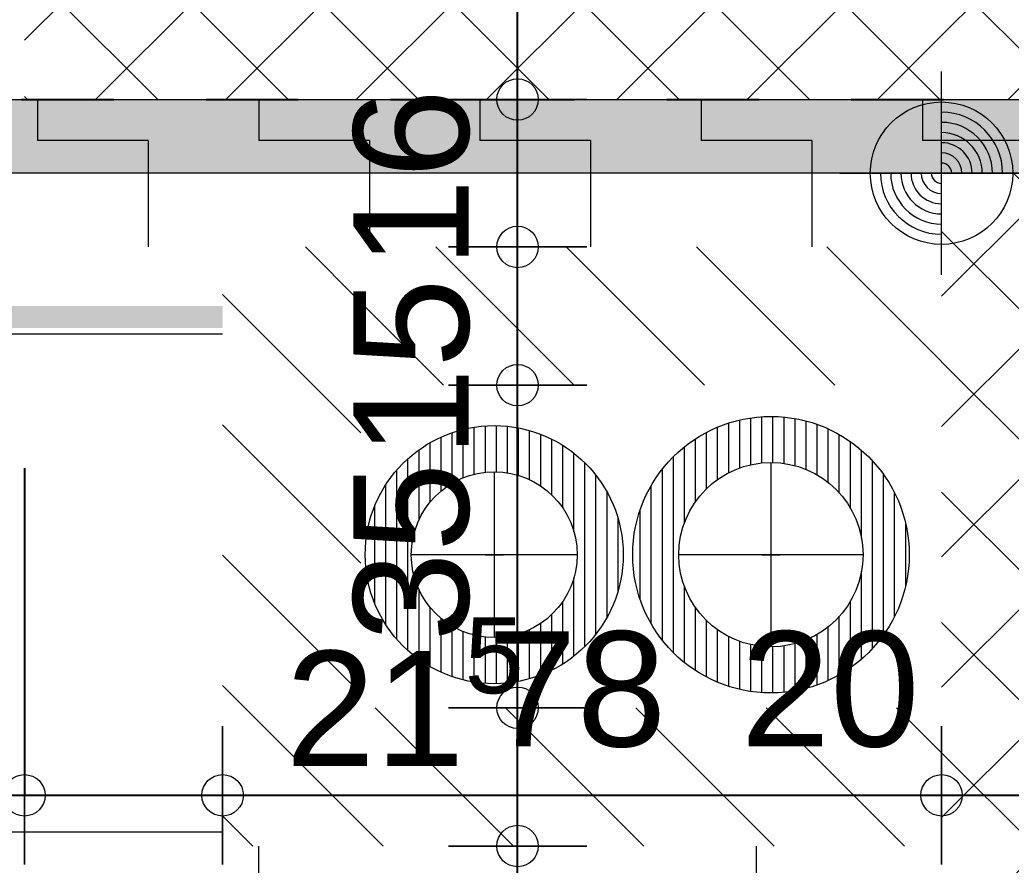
# Model space of a CAD drawing. Header units: metres. Extents: x 2.1 to 55.1, y 135.2 to 164.9.
# Drawn here: x 35.381 to 36.456, y 142.254 to 143.171 of the extents above; entities that cross this region are included whole.
import ezdxf

# ---------------------------------------------------------------- set-up
doc = ezdxf.new("R2010")
doc.units = ezdxf.units.M
doc.header["$PDMODE"] = 65
for name, pattern in [('AUSGEZOGEN', [0]), ('LINIE_23', [0.395, 0.2, -0.065, 0, -0.065, 0, -0.065]), ('PHANTOM', [63.5, 31.75, -6.35, 6.35, -6.35, 6.35, -6.35]), ('RAND', [44.45, 12.7, -6.35, 12.7, -6.35, 0, -6.35]), ('VERDECKT', [9.525, 6.35, -3.175])]:
    doc.linetypes.add(name, pattern=pattern)
for name, color, linetype, lineweight in [('XR$1$Allgemein', 7, 'AUSGEZOGEN', 18), ('XR$1$Ausbau Raeume', 7, 'AUSGEZOGEN', 18), ('XR$1$Bauachsen grob', 7, 'RAND', 13), ('XR$1$Bodenplatte', 7, 'AUSGEZOGEN', 18), ('XR$1$Daemmung', 7, 'AUSGEZOGEN', 18), ('XR$1$Decke', 7, 'AUSGEZOGEN', 35), ('XR$1$Detailmasse', 7, 'AUSGEZOGEN', 13), ('XR$1$Kamin', 7, 'VERDECKT', 13), ('XR$1$Text Koten', 7, 'AUSGEZOGEN', 25), ('XR$1$Wand Beton bewehrt', 7, 'AUSGEZOGEN', 35), ('XR$1$Wand Mauerwerk tragend', 7, 'AUSGEZOGEN', 35), ('XR$1$Werkplan- Ausfuehrungsmasse', 7, 'AUSGEZOGEN', 13)]:
    doc.layers.add(name, color=color, linetype=linetype, lineweight=lineweight)
doc.styles.add('ARIAL', font='ARIAL.TTF')
doc.dimstyles.new('DIMSTYLE_16', dxfattribs={"dimtxt": 0.125, "dimasz": 0.15, "dimexe": 0, "dimexo": 0, "dimgap": 0.0625, "dimtad": 2, "dimdec": 1, "dimlfac": 100, "dimrnd": 0.5, "dimzin": 4, "dimdsep": 46, "dimtxsty": 'ARIAL', "dimblk1": 'ALL_ML_KREIS', "dimblk2": 'ALL_ML_KREIS', "dimsah": 1, "dimcen": 0, "dimclrd": 256, "dimclre": 256, "dimclrt": 256, "dimadec": 0, "dimazin": 0, "dimtfac": 1, "dimtdec": 0, "dimtix": 1, "dimtmove": 2, "dimatfit": 3, "dimfxl": 0, "dimtvp": 1.2, "dimtzin": 0, "dimlwd": 0, "dimlwe": -1, "dimarcsym": 0})
doc.dimstyles.new('DIMSTYLE_24', dxfattribs={"dimtxt": 0.125, "dimasz": 0.15, "dimexe": 0, "dimexo": 0, "dimgap": 0.0625, "dimtad": 2, "dimdec": 3, "dimrnd": 0.005, "dimzin": 4, "dimdsep": 46, "dimtxsty": 'ARIAL', "dimblk1": 'ALL_ML_KREIS', "dimblk2": 'ALL_ML_KREIS', "dimsah": 1, "dimcen": 0, "dimclrd": 256, "dimclre": 256, "dimclrt": 256, "dimadec": 0, "dimazin": 0, "dimtfac": 1, "dimtdec": 0, "dimtix": 1, "dimtmove": 2, "dimatfit": 3, "dimfxl": 0, "dimtzin": 0, "dimlwd": 0, "dimlwe": -1, "dimarcsym": 0})
doc.dimstyles.new('DIMSTYLE_26', dxfattribs={"dimtxt": 0.125, "dimasz": 0.15, "dimexe": 0, "dimexo": 0, "dimgap": 0.0625, "dimtad": 2, "dimdec": 1, "dimlfac": 100, "dimrnd": 0.5, "dimzin": 4, "dimdsep": 46, "dimtxsty": 'ARIAL', "dimblk1": 'ALL_ML_KREIS', "dimblk2": 'ALL_ML_KREIS', "dimsah": 1, "dimcen": 0, "dimclrd": 256, "dimclre": 256, "dimclrt": 256, "dimadec": 0, "dimazin": 0, "dimtfac": 1, "dimtdec": 0, "dimtix": 1, "dimtmove": 2, "dimatfit": 3, "dimfxl": 0, "dimtzin": 0, "dimlwd": 0, "dimlwe": -1, "dimarcsym": 0})
doc.dimstyles.new('DIMSTYLE_9', dxfattribs={"dimtxt": 0.1, "dimasz": 0.15, "dimexe": 0, "dimexo": 0, "dimgap": 0.05, "dimtad": 2, "dimdec": 3, "dimrnd": 0.005, "dimzin": 4, "dimdsep": 46, "dimtxsty": 'ARIAL', "dimblk1": 'ALL_ML_KREIS', "dimblk2": 'ALL_ML_KREIS', "dimsah": 1, "dimcen": 0, "dimclrd": 256, "dimclre": 256, "dimclrt": 256, "dimadec": 0, "dimazin": 0, "dimtfac": 1, "dimtdec": 0, "dimtix": 1, "dimtmove": 2, "dimatfit": 3, "dimfxl": 0, "dimtzin": 0, "dimlwd": 0, "dimlwe": 13, "dimarcsym": 0})
pattern_1 = [(135, (0, 0), (-0.14142136, -0.14142136), []), (135, (-0.07071, -0.07071), (-0.14142136, -0.14142136), [])]
pattern_2 = [(45, (0, 0), (-0.07071068, 0.07071068), []), (135, (0, 0), (-0.07071068, -0.07071068), [])]
pattern_3 = [(180, (-0.24, -0.24), (-0.12, -0.12), [0.12, -0.12]), (270, (-0.24, -0.24), (0.12, -0.12), [0.12, -0.12])]

# ---------------------------------------------------------------- blocks, each defined once
blk = doc.blocks.new('NSY100')
at = {"color": 0, "linetype": 'ByBlock', "lineweight": -2}
for p, q in [((-0.025, 0), (0.025, 0)), ((0, 0.025), (0, -0.025))]:
    blk.add_line(p, q, dxfattribs=at)
blk = doc.blocks.new('MUSTER_0')
at = {"layer": 'XR$1$Kamin', "color": 7, "linetype": 'AUSGEZOGEN', "lineweight": 13, "transparency": 33554687}
for p, q in [((35.85, 142.71), (35.85, 142.723)), ((35.862, 142.71), (35.862, 142.7265)), ((35.874, 142.71), (35.874, 142.7289)), ((35.886, 142.71), (35.886, 142.7303)), ((35.898, 142.71), (35.898, 142.7306)), ((35.91, 142.71), (35.91, 142.7299)), ((35.922, 142.71), (35.922, 142.7282)), ((35.934, 142.71), (35.934, 142.7253)), ((35.826, 142.71), (35.826, 142.7121)), ((35.838, 142.71), (35.838, 142.7182)), ((35.946, 142.71), (35.946, 142.7213)), ((35.958, 142.71), (35.958, 142.716)), ((35.814, 142.68), (35.814, 142.7043)), ((35.826, 142.68), (35.826, 142.7099)), ((35.838, 142.68), (35.838, 142.7099)), ((35.85, 142.68), (35.85, 142.7099)), ((35.862, 142.68), (35.862, 142.7099)), ((35.874, 142.68), (35.874, 142.7099)), ((35.886, 142.6801), (35.886, 142.7099)), ((35.898, 142.6806), (35.898, 142.7099)), ((35.91, 142.68), (35.91, 142.7099)), ((35.922, 142.68), (35.922, 142.7099)), ((35.934, 142.68), (35.934, 142.7099)), ((35.946, 142.68), (35.946, 142.7099)), ((35.958, 142.68), (35.958, 142.7099)), ((35.97, 142.68), (35.97, 142.7093)), ((35.982, 142.68), (35.982, 142.7008)), ((35.802, 142.68), (35.802, 142.6947)), ((35.994, 142.68), (35.994, 142.6902)), ((35.79, 142.68), (35.79, 142.6825)), ((35.79, 142.65), (35.79, 142.6799)), ((35.802, 142.65), (35.802, 142.6799)), ((35.814, 142.65), (35.814, 142.6799)), ((35.826, 142.65), (35.826, 142.6799)), ((35.838, 142.6597), (35.838, 142.6799)), ((35.85, 142.6683), (35.85, 142.6799)), ((35.862, 142.6741), (35.862, 142.6799)), ((35.874, 142.678), (35.874, 142.6799)), ((35.91, 142.6796), (35.91, 142.6799)), ((35.922, 142.6768), (35.922, 142.6799)), ((35.934, 142.6721), (35.934, 142.6799)), ((35.946, 142.6652), (35.946, 142.6799)), ((35.958, 142.6556), (35.958, 142.6799)), ((35.778, 142.65), (35.778, 142.6664)), ((35.778, 142.62), (35.778, 142.6499)), ((35.79, 142.62), (35.79, 142.6499)), ((35.802, 142.62), (35.802, 142.6499)), ((35.814, 142.6284), (35.814, 142.6499)), ((35.826, 142.6477), (35.826, 142.6499)), ((35.97, 142.6414), (35.97, 142.6499)), ((35.982, 142.62), (35.982, 142.6499)), ((35.994, 142.62), (35.994, 142.6499)), ((36.006, 142.62), (36.006, 142.6499)), ((36.018, 142.62), (36.018, 142.6499)), ((35.766, 142.62), (35.766, 142.6432)), ((36.03, 142.62), (36.03, 142.6301)), ((35.766, 142.59), (35.766, 142.6199)), ((35.778, 142.59), (35.778, 142.6199)), ((35.79, 142.59), (35.79, 142.6199)), ((35.802, 142.59), (35.802, 142.6199)), ((35.982, 142.6156), (35.982, 142.6199)), ((35.994, 142.59), (35.994, 142.6199)), ((36.006, 142.59), (36.006, 142.6199)), ((36.018, 142.59), (36.018, 142.6199)), ((36.03, 142.59), (36.03, 142.6199)), ((35.766, 142.56), (35.766, 142.5899)), ((35.778, 142.56), (35.778, 142.5899)), ((35.79, 142.56), (35.79, 142.5899)), ((35.802, 142.56), (35.802, 142.5899)), ((35.994, 142.56), (35.994, 142.5899)), ((36.006, 142.56), (36.006, 142.5899)), ((36.018, 142.56), (36.018, 142.5899)), ((36.03, 142.56), (36.03, 142.5899)), ((35.982, 142.56), (35.982, 142.566)), ((35.766, 142.5383), (35.766, 142.5599)), ((35.778, 142.53), (35.778, 142.5599)), ((35.79, 142.53), (35.79, 142.5599)), ((35.802, 142.53), (35.802, 142.5599)), ((35.814, 142.53), (35.814, 142.5532)), ((35.982, 142.53), (35.982, 142.5599)), ((35.994, 142.53), (35.994, 142.5599)), ((36.006, 142.53), (36.006, 142.5599)), ((36.018, 142.53), (36.018, 142.5599)), ((36.03, 142.5515), (36.03, 142.5599)), ((35.97, 142.53), (35.97, 142.5402)), ((35.778, 142.5152), (35.778, 142.5299)), ((35.79, 142.5), (35.79, 142.5299)), ((35.802, 142.5), (35.802, 142.5299)), ((35.814, 142.5), (35.814, 142.5299)), ((35.826, 142.53), (35.826, 142.5339)), ((35.826, 142.5), (35.826, 142.5299)), ((35.97, 142.5), (35.97, 142.5299)), ((35.982, 142.5), (35.982, 142.5299)), ((35.994, 142.5), (35.994, 142.5299)), ((36.006, 142.5047), (36.006, 142.5299)), ((36.018, 142.523), (36.018, 142.5299)), ((35.838, 142.5), (35.838, 142.5219)), ((35.958, 142.5), (35.958, 142.5259)), ((35.85, 142.5), (35.85, 142.5133)), ((35.862, 142.5), (35.862, 142.5074)), ((35.934, 142.5), (35.934, 142.5095)), ((35.946, 142.5), (35.946, 142.5164)), ((35.79, 142.499), (35.79, 142.4999)), ((35.802, 142.4869), (35.802, 142.4999)), ((35.814, 142.4772), (35.814, 142.4999)), ((35.826, 142.47), (35.826, 142.4999)), ((35.838, 142.47), (35.838, 142.4999)), ((35.85, 142.47), (35.85, 142.4999)), ((35.862, 142.47), (35.862, 142.4999)), ((35.874, 142.5), (35.874, 142.5036)), ((35.874, 142.47), (35.874, 142.4999)), ((35.886, 142.5), (35.886, 142.5014)), ((35.886, 142.47), (35.886, 142.4999)), ((35.898, 142.5), (35.898, 142.5009)), ((35.898, 142.47), (35.898, 142.4999)), ((35.91, 142.5), (35.91, 142.502)), ((35.91, 142.47), (35.91, 142.4999)), ((35.922, 142.5), (35.922, 142.5048)), ((35.922, 142.47), (35.922, 142.4999)), ((35.934, 142.47), (35.934, 142.4999)), ((35.946, 142.47), (35.946, 142.4999)), ((35.958, 142.47), (35.958, 142.4999)), ((35.97, 142.4723), (35.97, 142.4999)), ((35.982, 142.4808), (35.982, 142.4999)), ((35.994, 142.4914), (35.994, 142.4999)), ((35.826, 142.4695), (35.826, 142.4699)), ((35.838, 142.4633), (35.838, 142.4699)), ((35.85, 142.4586), (35.85, 142.4699)), ((35.862, 142.455), (35.862, 142.4699)), ((35.874, 142.4526), (35.874, 142.4699)), ((35.886, 142.4513), (35.886, 142.4699)), ((35.898, 142.451), (35.898, 142.4699)), ((35.91, 142.4517), (35.91, 142.4699)), ((35.922, 142.4534), (35.922, 142.4699)), ((35.934, 142.4562), (35.934, 142.4699)), ((35.946, 142.4602), (35.946, 142.4699)), ((35.958, 142.4655), (35.958, 142.4699))]:
    blk.add_line(p, q, dxfattribs=at)
for points in [[(35.97, 142.65), (35.97, 142.6548), (35.97, 142.6548), (35.97, 142.6799)], [(35.982, 142.65), (35.982, 142.6546), (35.982, 142.6546), (35.982, 142.6799)], [(35.994, 142.65), (35.994, 142.6544), (35.994, 142.6544), (35.994, 142.6799)], [(36.006, 142.65), (36.006, 142.6543), (36.006, 142.6543), (36.006, 142.6769)], [(36.018, 142.65), (36.018, 142.6541), (36.018, 142.6541), (36.018, 142.6585)]]:
    blk.add_lwpolyline(points, dxfattribs=at)
blk = doc.blocks.new('MUSTER_1')
at = {"layer": 'XR$1$Kamin', "color": 7, "linetype": 'AUSGEZOGEN', "lineweight": 13, "transparency": 33554687}
for p, q in [((36.15, 142.71), (36.15, 142.7334)), ((36.162, 142.71), (36.162, 142.7367)), ((36.174, 142.71), (36.174, 142.7391)), ((36.186, 142.74), (36.186, 142.7404)), ((36.186, 142.71), (36.186, 142.7399)), ((36.198, 142.74), (36.198, 142.7406)), ((36.198, 142.71), (36.198, 142.7399)), ((36.21, 142.71), (36.21, 142.7399)), ((36.222, 142.71), (36.222, 142.7384)), ((36.234, 142.71), (36.234, 142.7357)), ((36.126, 142.71), (36.126, 142.7235)), ((36.138, 142.71), (36.138, 142.7291)), ((36.246, 142.71), (36.246, 142.7319)), ((36.258, 142.71), (36.258, 142.727)), ((36.114, 142.71), (36.114, 142.7163)), ((36.27, 142.71), (36.27, 142.721)), ((36.282, 142.71), (36.282, 142.7134)), ((36.102, 142.68), (36.102, 142.7076)), ((36.114, 142.68), (36.114, 142.7099)), ((36.126, 142.68), (36.126, 142.7099)), ((36.138, 142.68), (36.138, 142.7099)), ((36.15, 142.68), (36.15, 142.7099)), ((36.162, 142.6847), (36.162, 142.7099)), ((36.174, 142.6881), (36.174, 142.7099)), ((36.186, 142.6901), (36.186, 142.7099)), ((36.198, 142.6905), (36.198, 142.7099)), ((36.21, 142.6896), (36.21, 142.7099)), ((36.222, 142.6871), (36.222, 142.7099)), ((36.234, 142.6831), (36.234, 142.7099)), ((36.246, 142.68), (36.246, 142.7099)), ((36.258, 142.68), (36.258, 142.7099)), ((36.27, 142.68), (36.27, 142.7099)), ((36.282, 142.68), (36.282, 142.7099)), ((36.294, 142.68), (36.294, 142.7041)), ((36.09, 142.68), (36.09, 142.6968)), ((36.306, 142.68), (36.306, 142.6924)), ((36.078, 142.68), (36.078, 142.6834)), ((36.078, 142.65), (36.078, 142.6799)), ((36.09, 142.65), (36.09, 142.6799)), ((36.102, 142.65), (36.102, 142.6799)), ((36.114, 142.65), (36.114, 142.6799)), ((36.126, 142.6621), (36.126, 142.6799)), ((36.138, 142.6721), (36.138, 142.6799)), ((36.15, 142.6794), (36.15, 142.6799)), ((36.246, 142.6771), (36.246, 142.6799)), ((36.258, 142.6689), (36.258, 142.6799)), ((36.27, 142.6575), (36.27, 142.6799)), ((36.282, 142.65), (36.282, 142.6799)), ((36.294, 142.65), (36.294, 142.6799)), ((36.306, 142.65), (36.306, 142.6799)), ((36.318, 142.65), (36.318, 142.6775)), ((36.066, 142.65), (36.066, 142.6657)), ((36.33, 142.65), (36.33, 142.6575)), ((36.066, 142.62), (36.066, 142.6499)), ((36.078, 142.62), (36.078, 142.6499)), ((36.09, 142.62), (36.09, 142.6499)), ((36.102, 142.6251), (36.102, 142.6499)), ((36.114, 142.6482), (36.114, 142.6499)), ((36.282, 142.6415), (36.282, 142.6499)), ((36.294, 142.62), (36.294, 142.6499)), ((36.306, 142.62), (36.306, 142.6499)), ((36.318, 142.62), (36.318, 142.6499)), ((36.33, 142.62), (36.33, 142.6499)), ((36.054, 142.62), (36.054, 142.6395)), ((36.054, 142.59), (36.054, 142.6199)), ((36.066, 142.59), (36.066, 142.6199)), ((36.078, 142.59), (36.078, 142.6199)), ((36.09, 142.59), (36.09, 142.6199)), ((36.294, 142.6087), (36.294, 142.6199)), ((36.306, 142.59), (36.306, 142.6199)), ((36.318, 142.59), (36.318, 142.6199)), ((36.33, 142.59), (36.33, 142.6199)), ((36.342, 142.62), (36.342, 142.6242)), ((36.342, 142.59), (36.342, 142.6199)), ((36.054, 142.56), (36.054, 142.5899)), ((36.066, 142.56), (36.066, 142.5899)), ((36.078, 142.56), (36.078, 142.5899)), ((36.09, 142.56), (36.09, 142.5899)), ((36.306, 142.56), (36.306, 142.5899)), ((36.318, 142.56), (36.318, 142.5899)), ((36.33, 142.56), (36.33, 142.5899)), ((36.342, 142.56), (36.342, 142.5899)), ((36.294, 142.56), (36.294, 142.5728)), ((36.054, 142.5421), (36.054, 142.5599)), ((36.066, 142.53), (36.066, 142.5599)), ((36.078, 142.53), (36.078, 142.5599)), ((36.09, 142.53), (36.09, 142.5599)), ((36.102, 142.53), (36.102, 142.5565)), ((36.294, 142.53), (36.294, 142.5599)), ((36.306, 142.53), (36.306, 142.5599)), ((36.318, 142.53), (36.318, 142.5599)), ((36.33, 142.53), (36.33, 142.5599)), ((36.342, 142.5574), (36.342, 142.5599)), ((36.282, 142.53), (36.282, 142.5401)), ((36.066, 142.5159), (36.066, 142.5299)), ((36.078, 142.5), (36.078, 142.5299)), ((36.09, 142.5), (36.09, 142.5299)), ((36.102, 142.5), (36.102, 142.5299)), ((36.114, 142.53), (36.114, 142.5334)), ((36.114, 142.5), (36.114, 142.5299)), ((36.282, 142.5), (36.282, 142.5299)), ((36.294, 142.5), (36.294, 142.5299)), ((36.306, 142.5), (36.306, 142.5299)), ((36.318, 142.5041), (36.318, 142.5299)), ((36.33, 142.5241), (36.33, 142.5299)), ((36.126, 142.5), (36.126, 142.5195)), ((36.27, 142.5), (36.27, 142.524)), ((36.138, 142.5), (36.138, 142.5095)), ((36.258, 142.5), (36.258, 142.5127)), ((36.078, 142.4981), (36.078, 142.4999)), ((36.09, 142.4847), (36.09, 142.4999)), ((36.102, 142.474), (36.102, 142.4999)), ((36.114, 142.47), (36.114, 142.4999)), ((36.126, 142.47), (36.126, 142.4999)), ((36.138, 142.47), (36.138, 142.4999)), ((36.15, 142.5), (36.15, 142.5021)), ((36.15, 142.47), (36.15, 142.4999)), ((36.162, 142.47), (36.162, 142.4969)), ((36.234, 142.47), (36.234, 142.4985)), ((36.246, 142.5), (36.246, 142.5044)), ((36.246, 142.47), (36.246, 142.4999)), ((36.258, 142.47), (36.258, 142.4999)), ((36.27, 142.47), (36.27, 142.4999)), ((36.282, 142.47), (36.282, 142.4999)), ((36.294, 142.4775), (36.294, 142.4999)), ((36.306, 142.4891), (36.306, 142.4999)), ((36.174, 142.47), (36.174, 142.4934)), ((36.186, 142.47), (36.186, 142.4915)), ((36.198, 142.47), (36.198, 142.491)), ((36.21, 142.47), (36.21, 142.492)), ((36.222, 142.47), (36.222, 142.4944)), ((36.114, 142.4652), (36.114, 142.4699)), ((36.126, 142.4581), (36.126, 142.4699)), ((36.138, 142.4525), (36.138, 142.4699)), ((36.15, 142.4482), (36.15, 142.4699)), ((36.162, 142.4449), (36.162, 142.4699)), ((36.174, 142.4425), (36.174, 142.4699)), ((36.186, 142.4412), (36.186, 142.4699)), ((36.198, 142.441), (36.198, 142.4699)), ((36.21, 142.4417), (36.21, 142.4699)), ((36.222, 142.4432), (36.222, 142.4699)), ((36.234, 142.4458), (36.234, 142.4699)), ((36.246, 142.4496), (36.246, 142.4699)), ((36.258, 142.4545), (36.258, 142.4699)), ((36.27, 142.4606), (36.27, 142.4699)), ((36.282, 142.4681), (36.282, 142.4699))]:
    blk.add_line(p, q, dxfattribs=at)
blk = doc.blocks.new('NSY154')
at = {"color": 0, "linetype": 'ByBlock', "lineweight": -2}
for p, q in [((0, -0.0375), (0, 0.0375)), ((0, -0.02625), (0, 0.02625)), ((-0.0375, 0), (0.0375, 0)), ((-0.02621, 0), (0.02625, 0))]:
    blk.add_line(p, q, dxfattribs=at)
blk.add_circle((0, 0), 0.02625, dxfattribs=at)
for radius, start, end in [(0.0225, 0, 90), (0.01875, 0, 90), (0.015, 0, 90), (0.01125, 0, 90), (0.0075, 0, 90), (0.00375, 0, 90), (0.0225, 180, 270), (0.01875, 180, 270), (0.015, 180, 270), (0.01125, 180, 270), (0.0075, 180, 270), (0.00375, 180, 270)]:
    blk.add_arc((0, 0), radius, start, end, dxfattribs=at)
blk = doc.blocks.new('ALL_ML_KREIS')
at = {"color": 0, "linetype": 'ByBlock', "lineweight": -2}
for p, q in [((0, -0.5), (0, 0.5)), ((-1, 0), (0.5, 0))]:
    blk.add_line(p, q, dxfattribs=at)
blk.add_circle((0, 0), 0.15, dxfattribs=at)
blk = doc.blocks.new('*D44')
at = {"layer": 'DEFPOINTS', "color": 253, "true_color": 0xa0a0a0, "transparency": 33554687}
for p in [(36.3809, 143.0047), (34.6059, 140.9597), (36.3809, 140.9597)]:
    blk.add_point(p, dxfattribs=at)
at = {"layer": 'XR$1$Detailmasse', "color": 253, "lineweight": -2, "true_color": 0xa0a0a0, "transparency": 33554687}
for p, q in [((34.6059, 143.0047), (34.6059, 143.0047)), ((34.6059, 140.9597), (34.6059, 143.0047)), ((34.6059, 140.9597), (34.6059, 140.9597))]:
    blk.add_line(p, q, dxfattribs=at)
at = {"layer": 'XR$1$Detailmasse', "color": 253, "true_color": 0xa0a0a0, "transparency": 33554687, "xscale": 0.15, "yscale": 0.15, "zscale": 0.15}
for p, rotation in [((34.6059, 143.0047), 90), ((34.6059, 140.9597), 270)]:
    blk.add_blockref('ALL_ML_KREIS', p, dxfattribs=dict(at, rotation=rotation))
at = {"layer": 'XR$1$Detailmasse', "color": 253, "true_color": 0xa0a0a0, "transparency": 33554687, "insert": (34.5042, 142.1096), "char_height": 0.1, "width": 0.5, "attachment_point": 5, "rotation": 90, "style": 'ARIAL'}
blk.add_mtext('\\A1;{\\A1;{2.04\\H0.066000;\\S5^ ;}}', dxfattribs=at)
blk = doc.blocks.new('*D122')
at = {"layer": 'DEFPOINTS', "transparency": 33554687}
for p in [(36.3809, 142.2747), (35.9209, 140.7297), (36.3809, 140.7297)]:
    blk.add_point(p, dxfattribs=at)
at = {"layer": 'XR$1$Werkplan- Ausfuehrungsmasse', "lineweight": -2, "transparency": 33554687}
for p, q in [((35.9209, 142.2747), (35.9209, 142.2747)), ((35.9209, 140.7297), (35.9209, 142.2747)), ((35.9209, 140.7297), (35.9209, 140.7297))]:
    blk.add_line(p, q, dxfattribs=at)
at = {"layer": 'XR$1$Werkplan- Ausfuehrungsmasse', "transparency": 33554687, "xscale": 0.15, "yscale": 0.15, "zscale": 0.15}
for p, rotation in [((35.9209, 142.2747), 90), ((35.9209, 140.7297), 270)]:
    blk.add_blockref('ALL_ML_KREIS', p, dxfattribs=dict(at, rotation=rotation))
at = {"layer": 'XR$1$Werkplan- Ausfuehrungsmasse', "transparency": 33554687, "insert": (35.8063, 141.6448), "char_height": 0.125, "width": 0.625, "attachment_point": 5, "rotation": 90, "style": 'ARIAL'}
blk.add_mtext('\\A1;{\\A1;{1.54\\H0.082500;\\S5^ ;}}', dxfattribs=at)
blk = doc.blocks.new('*D123')
at = {"layer": 'DEFPOINTS', "transparency": 33554687}
for p in [(36.3809, 142.4247), (35.9209, 142.2747), (36.3809, 142.2747)]:
    blk.add_point(p, dxfattribs=at)
at = {"layer": 'XR$1$Werkplan- Ausfuehrungsmasse', "lineweight": -2, "transparency": 33554687}
for p, q in [((35.9209, 142.4247), (35.9209, 142.4247)), ((35.9209, 142.2747), (35.9209, 142.4247)), ((35.9209, 142.2747), (35.9209, 142.2747))]:
    blk.add_line(p, q, dxfattribs=at)
at = {"layer": 'XR$1$Werkplan- Ausfuehrungsmasse', "transparency": 33554687, "xscale": 0.15, "yscale": 0.15, "zscale": 0.15}
for p, rotation in [((35.9209, 142.4247), 90), ((35.9209, 142.2747), 270)]:
    blk.add_blockref('ALL_ML_KREIS', p, dxfattribs=dict(at, rotation=rotation))
at = {"layer": 'XR$1$Werkplan- Ausfuehrungsmasse', "transparency": 33554687, "insert": (35.8063, 142.1525), "char_height": 0.125, "width": 0.5, "attachment_point": 5, "rotation": 90, "style": 'ARIAL'}
blk.add_mtext('\\A1;{\\A1;{15\\H0.082500;\\S^ ;}}', dxfattribs=at)
blk = doc.blocks.new('*D124')
at = {"layer": 'DEFPOINTS', "transparency": 33554687}
for p in [(36.3809, 142.7747), (35.9209, 142.4247), (36.3809, 142.4247)]:
    blk.add_point(p, dxfattribs=at)
at = {"layer": 'XR$1$Werkplan- Ausfuehrungsmasse', "lineweight": -2, "transparency": 33554687}
for p, q in [((35.9209, 142.7747), (35.9209, 142.7747)), ((35.9209, 142.4247), (35.9209, 142.7747)), ((35.9209, 142.4247), (35.9209, 142.4247))]:
    blk.add_line(p, q, dxfattribs=at)
at = {"layer": 'XR$1$Werkplan- Ausfuehrungsmasse', "transparency": 33554687, "xscale": 0.15, "yscale": 0.15, "zscale": 0.15}
for p, rotation in [((35.9209, 142.7747), 90), ((35.9209, 142.4247), 270)]:
    blk.add_blockref('ALL_ML_KREIS', p, dxfattribs=dict(at, rotation=rotation))
at = {"layer": 'XR$1$Werkplan- Ausfuehrungsmasse', "transparency": 33554687, "insert": (35.8062, 142.5936), "char_height": 0.125, "width": 0.5, "attachment_point": 5, "rotation": 90, "style": 'ARIAL'}
blk.add_mtext('\\A1;{\\A1;{35\\H0.082500;\\S^ ;}}', dxfattribs=at)
blk = doc.blocks.new('*D125')
at = {"layer": 'DEFPOINTS', "transparency": 33554687}
for p in [(36.3809, 142.9247), (35.9209, 142.7747), (36.3809, 142.7747)]:
    blk.add_point(p, dxfattribs=at)
at = {"layer": 'XR$1$Werkplan- Ausfuehrungsmasse', "lineweight": -2, "transparency": 33554687}
for p, q in [((35.9209, 142.9247), (35.9209, 142.9247)), ((35.9209, 142.7747), (35.9209, 142.9247)), ((35.9209, 142.7747), (35.9209, 142.7747))]:
    blk.add_line(p, q, dxfattribs=at)
at = {"layer": 'XR$1$Werkplan- Ausfuehrungsmasse', "transparency": 33554687, "xscale": 0.15, "yscale": 0.15, "zscale": 0.15}
for p, rotation in [((35.9209, 142.9247), 90), ((35.9209, 142.7747), 270)]:
    blk.add_blockref('ALL_ML_KREIS', p, dxfattribs=dict(at, rotation=rotation))
at = {"layer": 'XR$1$Werkplan- Ausfuehrungsmasse', "transparency": 33554687, "insert": (35.8063, 142.7936), "char_height": 0.125, "width": 0.5, "attachment_point": 5, "rotation": 90, "style": 'ARIAL'}
blk.add_mtext('\\A1;{\\A1;{15\\H0.082500;\\S^ ;}}', dxfattribs=at)
blk = doc.blocks.new('*D126')
at = {"layer": 'DEFPOINTS', "transparency": 33554687}
for p in [(35.3859, 143.0847), (35.9209, 142.9247), (36.3809, 142.9247)]:
    blk.add_point(p, dxfattribs=at)
at = {"layer": 'XR$1$Werkplan- Ausfuehrungsmasse', "lineweight": -2, "transparency": 33554687}
for p, q in [((35.9209, 143.0847), (35.9209, 143.0847)), ((35.9209, 142.9247), (35.9209, 143.0847)), ((35.9209, 142.9247), (35.9209, 142.9247))]:
    blk.add_line(p, q, dxfattribs=at)
at = {"layer": 'XR$1$Werkplan- Ausfuehrungsmasse', "transparency": 33554687, "xscale": 0.15, "yscale": 0.15, "zscale": 0.15}
for p, rotation in [((35.9209, 143.0847), 90), ((35.9209, 142.9247), 270)]:
    blk.add_blockref('ALL_ML_KREIS', p, dxfattribs=dict(at, rotation=rotation))
at = {"layer": 'XR$1$Werkplan- Ausfuehrungsmasse', "transparency": 33554687, "insert": (35.8063, 142.9991), "char_height": 0.125, "width": 0.5, "attachment_point": 5, "rotation": 90, "style": 'ARIAL'}
blk.add_mtext('\\A1;{\\A1;{16\\H0.082500;\\S^ ;}}', dxfattribs=at)
blk = doc.blocks.new('*D127')
at = {"layer": 'DEFPOINTS', "transparency": 33554687}
for p in [(36.3809, 143.2647), (35.3859, 143.0847), (35.9209, 143.0847)]:
    blk.add_point(p, dxfattribs=at)
at = {"layer": 'XR$1$Werkplan- Ausfuehrungsmasse', "lineweight": -2, "transparency": 33554687}
for p, q in [((35.9209, 143.2647), (35.9209, 143.2647)), ((35.9209, 143.0847), (35.9209, 143.2647)), ((35.9209, 143.0847), (35.9209, 143.0847))]:
    blk.add_line(p, q, dxfattribs=at)
at = {"layer": 'XR$1$Werkplan- Ausfuehrungsmasse', "transparency": 33554687, "xscale": 0.15, "yscale": 0.15, "zscale": 0.15}
for p, rotation in [((35.9209, 143.2647), 90), ((35.9209, 143.0847), 270)]:
    blk.add_blockref('ALL_ML_KREIS', p, dxfattribs=dict(at, rotation=rotation))
at = {"layer": 'XR$1$Werkplan- Ausfuehrungsmasse', "transparency": 33554687, "insert": (35.8063, 143.3747), "char_height": 0.125, "width": 0.5, "attachment_point": 5, "rotation": 90, "style": 'ARIAL'}
blk.add_mtext('\\A1;{\\A1;{18\\H0.082500;\\S^ ;}}', dxfattribs=at)
blk = doc.blocks.new('*D288')
at = {"layer": 'DEFPOINTS', "transparency": 33554687}
for p in [(35.3859, 143.0847), (35.2709, 142.8167), (35.2709, 142.3297)]:
    blk.add_point(p, dxfattribs=at)
at = {"layer": 'XR$1$Werkplan- Ausfuehrungsmasse', "lineweight": -2, "transparency": 33554687}
for p, q in [((35.2709, 142.6847), (35.2709, 142.3297)), ((35.3859, 142.6847), (35.3859, 142.3297)), ((35.2709, 142.3297), (35.3859, 142.3297))]:
    blk.add_line(p, q, dxfattribs=at)
at = {"layer": 'XR$1$Werkplan- Ausfuehrungsmasse', "transparency": 33554687, "xscale": 0.15, "yscale": 0.15, "zscale": 0.15, "rotation": 180}
blk.add_blockref('ALL_ML_KREIS', (35.2709, 142.3297), dxfattribs=at)
at = {"layer": 'XR$1$Werkplan- Ausfuehrungsmasse', "transparency": 33554687, "xscale": 0.15, "yscale": 0.15, "zscale": 0.15}
blk.add_blockref('ALL_ML_KREIS', (35.3859, 142.3297), dxfattribs=at)
at = {"layer": 'XR$1$Werkplan- Ausfuehrungsmasse', "transparency": 33554687, "insert": (35.1751, 142.4422), "char_height": 0.125, "width": 0.5, "attachment_point": 5, "style": 'ARIAL'}
blk.add_mtext('\\A1;{\\A1;{11\\H0.082500;\\S5^ ;}}', dxfattribs=at)
blk = doc.blocks.new('*D289')
at = {"layer": 'DEFPOINTS', "transparency": 33554687}
for p in [(35.3859, 143.0847), (35.3859, 142.3297), (35.6009, 142.2747)]:
    blk.add_point(p, dxfattribs=at)
at = {"layer": 'XR$1$Werkplan- Ausfuehrungsmasse', "lineweight": -2, "transparency": 33554687}
for p, q in [((35.3859, 142.6847), (35.3859, 142.3297)), ((35.3859, 142.3297), (35.6009, 142.3297)), ((35.6009, 142.3297), (35.6009, 142.3297))]:
    blk.add_line(p, q, dxfattribs=at)
at = {"layer": 'XR$1$Werkplan- Ausfuehrungsmasse', "transparency": 33554687, "xscale": 0.15, "yscale": 0.15, "zscale": 0.15, "rotation": 180}
blk.add_blockref('ALL_ML_KREIS', (35.3859, 142.3297), dxfattribs=at)
at = {"layer": 'XR$1$Werkplan- Ausfuehrungsmasse', "transparency": 33554687, "xscale": 0.15, "yscale": 0.15, "zscale": 0.15}
blk.add_blockref('ALL_ML_KREIS', (35.6009, 142.3297), dxfattribs=at)
at = {"layer": 'XR$1$Werkplan- Ausfuehrungsmasse', "transparency": 33554687, "insert": (35.7984, 142.4422), "char_height": 0.125, "width": 0.5, "attachment_point": 5, "style": 'ARIAL'}
blk.add_mtext('\\A1;{\\A1;{21\\H0.082500;\\S5^ ;}}', dxfattribs=at)
blk = doc.blocks.new('*D290')
at = {"layer": 'DEFPOINTS', "transparency": 33554687}
for p in [(36.3809, 143.0047), (35.6009, 142.3297), (35.6009, 142.2747)]:
    blk.add_point(p, dxfattribs=at)
at = {"layer": 'XR$1$Werkplan- Ausfuehrungsmasse', "lineweight": -2, "transparency": 33554687}
for p, q in [((35.6009, 142.3297), (35.6009, 142.3297)), ((35.6009, 142.3297), (36.3809, 142.3297)), ((36.3809, 142.3297), (36.3809, 142.3297))]:
    blk.add_line(p, q, dxfattribs=at)
at = {"layer": 'XR$1$Werkplan- Ausfuehrungsmasse', "transparency": 33554687, "xscale": 0.15, "yscale": 0.15, "zscale": 0.15, "rotation": 180}
blk.add_blockref('ALL_ML_KREIS', (35.6009, 142.3297), dxfattribs=at)
at = {"layer": 'XR$1$Werkplan- Ausfuehrungsmasse', "transparency": 33554687, "xscale": 0.15, "yscale": 0.15, "zscale": 0.15}
blk.add_blockref('ALL_ML_KREIS', (36.3809, 142.3297), dxfattribs=at)
at = {"layer": 'XR$1$Werkplan- Ausfuehrungsmasse', "transparency": 33554687, "insert": (35.9851, 142.4443), "char_height": 0.125, "width": 0.5, "attachment_point": 5, "style": 'ARIAL'}
blk.add_mtext('\\A1;{\\A1;{78\\H0.082500;\\S^ ;}}', dxfattribs=at)
blk = doc.blocks.new('*D291')
at = {"layer": 'DEFPOINTS', "transparency": 33554687}
for p in [(36.3809, 143.0047), (36.5809, 143.0047), (36.3809, 142.3297)]:
    blk.add_point(p, dxfattribs=at)
at = {"layer": 'XR$1$Werkplan- Ausfuehrungsmasse', "lineweight": -2, "transparency": 33554687}
for p, q in [((36.3809, 142.3297), (36.3809, 142.3297)), ((36.3809, 142.3297), (36.5809, 142.3297)), ((36.5809, 142.3297), (36.5809, 142.3297))]:
    blk.add_line(p, q, dxfattribs=at)
at = {"layer": 'XR$1$Werkplan- Ausfuehrungsmasse', "transparency": 33554687, "xscale": 0.15, "yscale": 0.15, "zscale": 0.15, "rotation": 180}
blk.add_blockref('ALL_ML_KREIS', (36.3809, 142.3297), dxfattribs=at)
at = {"layer": 'XR$1$Werkplan- Ausfuehrungsmasse', "transparency": 33554687, "xscale": 0.15, "yscale": 0.15, "zscale": 0.15}
blk.add_blockref('ALL_ML_KREIS', (36.5809, 142.3297), dxfattribs=at)
at = {"layer": 'XR$1$Werkplan- Ausfuehrungsmasse', "transparency": 33554687, "insert": (36.26, 142.4443), "char_height": 0.125, "width": 0.5, "attachment_point": 5, "style": 'ARIAL'}
blk.add_mtext('\\A1;{\\A1;{20\\H0.082500;\\S^ ;}}', dxfattribs=at)

msp = doc.modelspace()

# ---------------------------------------------------------------- hatches: boundary and pattern name
at = {"layer": 'XR$1$Allgemein', "lineweight": 13, "transparency": 33554687}
msp.add_hatch(color=32, dxfattribs=at).paths.add_polyline_path([(35.3109, 142.8607), (35.3109, 142.8367), (35.6009, 142.8367), (35.6009, 142.8607)])
at = {"layer": 'XR$1$Ausbau Raeume', "transparency": 33554687}
h = msp.add_hatch(dxfattribs=at)
h.set_pattern_fill('MUSTER', color=254, scale=0.27, style=0, pattern_type=2)
h.set_pattern_definition([(0, (0.54, 0.54), (0.27, 0.27), [0.27, -0.27]), (90, (0.54, 0.54), (-0.27, 0.27), [0.27, -0.27])])
h.paths.add_polyline_path([(28.8309, 142.8367), (28.8309, 140.8097), (31.6409, 140.8097), (31.6409, 140.8077), (32.1559, 140.8077), (32.1559, 140.8097), (35.3209, 140.8097), (35.3209, 140.8077), (36.3809, 140.8077), (36.3809, 142.2747), (35.6009, 142.2747), (35.6009, 142.8367), (35.3109, 142.8367), (35.3109, 142.8167), (35.2709, 142.8167), (35.2709, 143.0234), (32.2059, 143.0234), (32.2059, 142.8167), (32.1659, 142.8167), (32.1659, 142.8367), (31.6309, 142.8367), (31.6309, 142.8167), (31.5909, 142.8167), (31.5909, 143.0447), (29.1909, 143.0447), (29.1909, 142.8167), (29.1509, 142.8167), (29.1509, 142.8367)], flags=0)
at = {"layer": 'XR$1$Bodenplatte', "linetype": 'AUSGEZOGEN', "lineweight": 13, "true_color": 0xe0ffe0, "transparency": 33554687}
msp.add_hatch(color=254, dxfattribs=at).paths.add_polyline_path([(28.7309, 143.0847), (28.7309, 143.0047), (44.2609, 143.0047), (44.2609, 143.0847)])
at = {"layer": 'XR$1$Daemmung', "lineweight": 13, "transparency": 33554687}
h = msp.add_hatch(dxfattribs=at)
h.set_pattern_fill('MUSTER', color=256, scale=0.12, angle=180, style=0, pattern_type=2)
h.set_pattern_definition(pattern_3)
h.paths.add_polyline_path([(35.7509, 143.0847), (35.3109, 143.0847), (35.3109, 142.9247), (35.7509, 142.9247)], flags=0)
h = msp.add_hatch(dxfattribs=at)
h.set_pattern_fill('MUSTER', color=256, scale=0.12, angle=180, style=0, pattern_type=2)
h.set_pattern_definition(pattern_3)
h.paths.add_polyline_path([(36.3809, 143.0847), (35.7509, 143.0847), (35.7509, 142.9247), (36.3809, 142.9247)], flags=0)
h = msp.add_hatch(dxfattribs=at)
h.set_pattern_fill('MUSTER', color=256, scale=0.12, angle=180, style=0, pattern_type=2)
h.set_pattern_definition(pattern_3)
h.paths.add_polyline_path([(37.6809, 143.0847), (36.3809, 143.0847), (36.3809, 143.0047), (36.5809, 143.0047), (36.5809, 142.9247), (37.6809, 142.9247)], flags=0)
at = {"layer": 'XR$1$Wand Beton bewehrt', "lineweight": 13, "transparency": 33554687}
h = msp.add_hatch(dxfattribs=at)
h.set_pattern_fill('SCHRAFFUR_3', color=256, scale=0.05, style=0, pattern_type=2)
h.set_pattern_definition(pattern_2)
h.paths.add_polyline_path([(35.3859, 143.0847), (35.7509, 143.0847), (35.7509, 143.2647), (35.3859, 143.2647)], flags=0)
h = msp.add_hatch(dxfattribs=at)
h.set_pattern_fill('SCHRAFFUR_3', color=256, scale=0.05, style=0, pattern_type=2)
h.set_pattern_definition(pattern_2)
h.paths.add_polyline_path([(35.7509, 143.0847), (36.3809, 143.0847), (36.3809, 143.2647), (35.7509, 143.2647)], flags=0)
h = msp.add_hatch(dxfattribs=at)
h.set_pattern_fill('SCHRAFFUR_3', color=256, scale=0.05, style=0, pattern_type=2)
h.set_pattern_definition(pattern_2)
h.paths.add_polyline_path([(37.6059, 143.2647), (36.3809, 143.2647), (36.3809, 143.0847), (37.6059, 143.0847)], flags=0)
h = msp.add_hatch(dxfattribs=at)
h.set_pattern_fill('SCHRAFFUR_3', color=256, scale=0.05, style=0, pattern_type=2)
h.set_pattern_definition(pattern_2)
h.paths.add_polyline_path([(36.3809, 143.0047), (36.3809, 140.7297), (36.5809, 140.7297), (36.5809, 143.0047)], flags=0)
at = {"layer": 'XR$1$Wand Mauerwerk tragend', "lineweight": 13, "transparency": 33554687}
h = msp.add_hatch(dxfattribs=at)
h.set_pattern_fill('SCHRAFFUR_2', color=256, scale=0.05, style=0, pattern_type=2)
h.set_pattern_definition(pattern_1)
h.paths.add_polyline_path([(35.7509, 142.2747), (35.7509, 142.9247), (35.6009, 142.9247), (35.6009, 142.2747)], flags=0)
h = msp.add_hatch(dxfattribs=at)
h.set_pattern_fill('SCHRAFFUR_2', color=256, scale=0.05, style=0, pattern_type=2)
h.set_pattern_definition(pattern_1)
h.paths.add_polyline_path([(36.3809, 142.9247), (35.7509, 142.9247), (35.7509, 142.7747), (36.3809, 142.7747)], flags=0)
h = msp.add_hatch(dxfattribs=at)
h.set_pattern_fill('SCHRAFFUR_2', color=256, scale=0.05, style=0, pattern_type=2)
h.set_pattern_definition(pattern_1)
h.paths.add_polyline_path([(35.7509, 142.2747), (36.3809, 142.2747), (36.3809, 142.4247), (35.7509, 142.4247)], flags=0)

# ---------------------------------------------------------------- linework, layer by layer
at = {"layer": 'XR$1$Bauachsen grob', "color": 32, "linetype": 'LINIE_23', "lineweight": 25, "true_color": 0xc36e14, "transparency": 33554687}
msp.add_line((23.8829, 143.0847), (49.1089, 143.0847), dxfattribs=at)
at = {"layer": 'XR$1$Bodenplatte', "color": 92, "linetype": 'VERDECKT', "lineweight": 18, "true_color": 0x00c600, "transparency": 33554687}
for p, q in [((44.2609, 143.0847), (28.7309, 143.0847)), ((28.7309, 143.0047), (44.2609, 143.0047))]:
    msp.add_line(p, q, dxfattribs=at)
at = {"layer": 'XR$1$Decke', "color": 92, "linetype": 'PHANTOM', "lineweight": 18, "true_color": 0x00c600, "transparency": 33554687}
for p, q in [((28.7309, 143.0847), (44.2609, 143.0847)), ((44.4209, 143.0047), (28.5709, 143.0047))]:
    msp.add_line(p, q, dxfattribs=at)
at = {"layer": 'XR$1$Kamin', "linetype": 'PHANTOM', "lineweight": 13, "transparency": 33554687}
for p, q in [((36.1958, 142.6908), (36.1958, 142.4908)), ((35.8956, 142.6808), (35.8956, 142.5008)), ((35.9856, 142.5908), (35.8056, 142.5908)), ((35.8956, 142.5908), (35.8956, 142.5908)), ((36.2958, 142.5908), (36.0958, 142.5908)), ((36.1958, 142.5908), (36.1958, 142.5908))]:
    msp.add_line(p, q, dxfattribs=at)
at = {"layer": 'XR$1$Kamin', "linetype": 'AUSGEZOGEN', "lineweight": 18, "transparency": 33554687}
for centre, radius in [((36.1958, 142.5908), 0.15), ((35.8956, 142.5908), 0.14), ((36.1958, 142.5908), 0.1), ((36.1958, 142.5908), 0.1), ((35.8956, 142.5908), 0.09), ((35.8956, 142.5908), 0.09)]:
    msp.add_circle(centre, radius, dxfattribs=at)

# ---------------------------------------------------------------- block references
at = {"layer": 'XR$1$Kamin', "color": 7, "linetype": 'AUSGEZOGEN', "lineweight": 13, "transparency": 33554687}
for name in ['MUSTER_1', 'MUSTER_0']:
    msp.add_blockref(name, (0, 0), dxfattribs=at)
at = {"layer": 'XR$1$Kamin', "linetype": 'PHANTOM', "lineweight": 13, "transparency": 33554687, "xscale": 0.3999999694824242, "yscale": 0.3999999694824242, "zscale": 0.3999999694824242}
for p in [(35.8956, 142.5908), (35.8956, 142.5908), (36.1958, 142.5908), (36.1958, 142.5908)]:
    msp.add_blockref('NSY100', p, dxfattribs=at)
at = {"layer": 'XR$1$Text Koten', "color": 240, "lineweight": 13, "transparency": 33554687, "xscale": 2.943799775405901, "yscale": 2.943799775405901, "zscale": 2.943799775405901}
msp.add_blockref('NSY154', (36.3809, 143.0047), dxfattribs=at)

# ---------------------------------------------------------------- dimensions: what is measured, and where the dimension line sits
at = {"layer": 'XR$1$Detailmasse', "color": 253, "true_color": 0xa0a0a0, "transparency": 33554687}
dim = msp.add_linear_dim(base=(34.6059, 143.0047), p1=(34.6059, 140.9597), p2=(34.6059, 143.0047), angle=90, dimstyle='DIMSTYLE_9', override={"dimpost": '<>', "dimclrd": 253, "dimclre": 253, "dimclrt": 253, "dimlwd": 0, "dimlwe": 65535}, dxfattribs=at)
dim.commit()
dim.dimension.update_dxf_attribs({"geometry": '*D44', "text_midpoint": (34.5042, 142.1096), "dimtype": 160})
at = {"layer": 'XR$1$Werkplan- Ausfuehrungsmasse', "transparency": 33554687}
for base, p1, p2, dimstyle, picture, middle in [((35.9209, 143.2647), (35.9209, 143.0847), (35.9209, 143.2647), 'DIMSTYLE_16', '*D127', (35.8063, 143.3747)), ((35.9209, 143.0847), (35.9209, 142.9247), (35.9209, 143.0847), 'DIMSTYLE_16', '*D126', (35.8063, 142.9991)), ((35.9209, 142.9247), (35.9209, 142.7747), (35.9209, 142.9247), 'DIMSTYLE_16', '*D125', (35.8063, 142.7936)), ((35.9209, 142.7747), (35.9209, 142.4247), (35.9209, 142.7747), 'DIMSTYLE_16', '*D124', (35.8062, 142.5936)), ((35.9209, 142.4247), (35.9209, 142.2747), (35.9209, 142.4247), 'DIMSTYLE_16', '*D123', (35.8063, 142.1525)), ((35.9209, 142.2747), (35.9209, 140.7297), (35.9209, 142.2747), 'DIMSTYLE_24', '*D122', (35.8063, 141.6448))]:
    dim = msp.add_linear_dim(base=base, p1=p1, p2=p2, angle=90, dimstyle=dimstyle, override={"dimpost": '<>', "dimclrd": 256, "dimclre": 256, "dimclrt": 256, "dimlwd": 0, "dimlwe": 65535}, dxfattribs=at)
    dim.commit()
    dim.dimension.update_dxf_attribs({"geometry": picture, "text_midpoint": middle, "dimtype": 160})
for base, p1, p2, dimstyle, picture, middle in [((35.3859, 142.3297), (35.2709, 142.6847), (35.3859, 142.6847), 'DIMSTYLE_16', '*D288', (35.1751, 142.4422)), ((35.6009, 142.3297), (35.3859, 142.6847), (35.6009, 142.3297), 'DIMSTYLE_16', '*D289', (35.7984, 142.4422)), ((36.3809, 142.3297), (35.6009, 142.3297), (36.3809, 142.3297), 'DIMSTYLE_26', '*D290', (35.9851, 142.4443)), ((36.5809, 142.3297), (36.3809, 142.3297), (36.5809, 142.3297), 'DIMSTYLE_16', '*D291', (36.26, 142.4443))]:
    dim = msp.add_linear_dim(base=base, p1=p1, p2=p2, dimstyle=dimstyle, override={"dimpost": '<>', "dimclrd": 256, "dimclre": 256, "dimclrt": 256, "dimlwd": 0, "dimlwe": 65535}, dxfattribs=at)
    dim.commit()
    dim.dimension.update_dxf_attribs({"geometry": picture, "text_midpoint": middle, "dimtype": 160})

doc.saveas('drawing.dxf')
